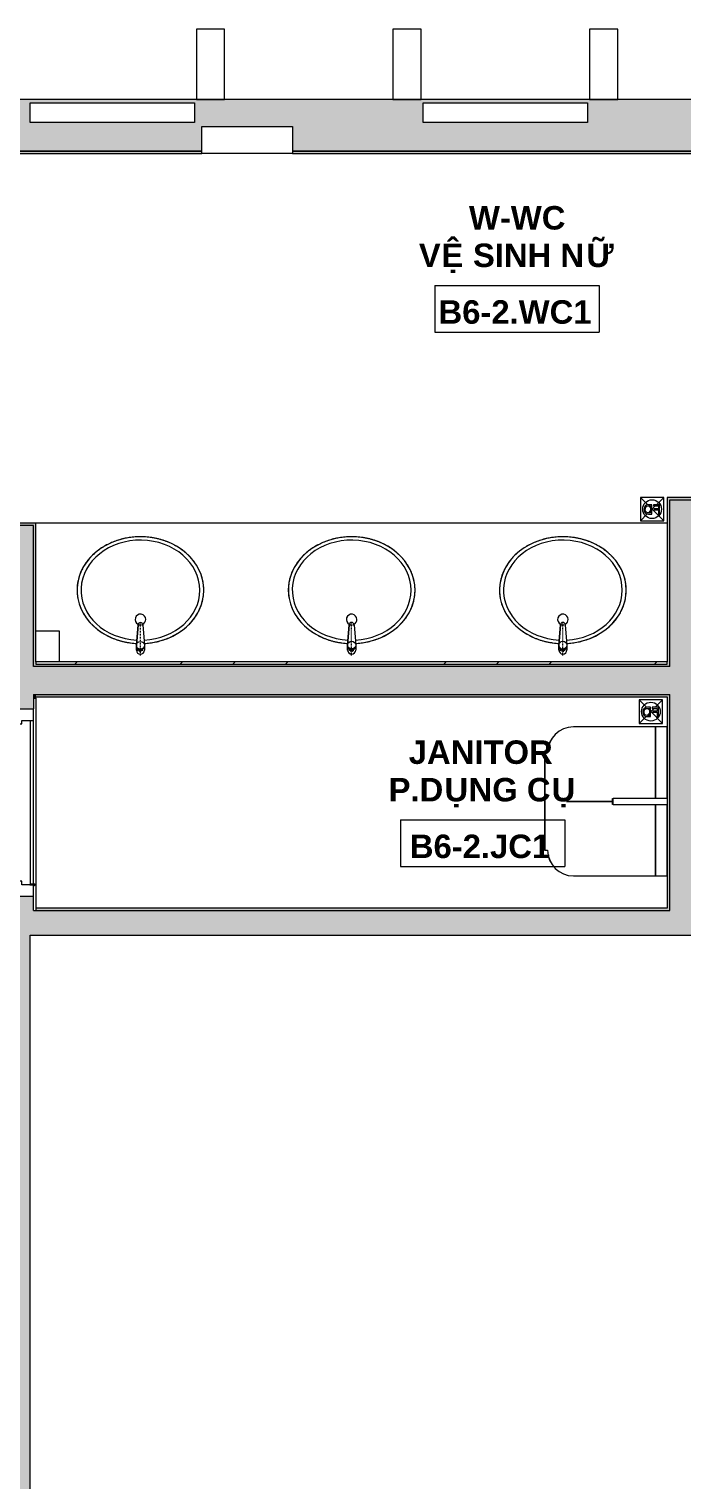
# Model space of a CAD drawing. Header units: millimetres. Extents: x -31340 to 17660, y 19597 to 75297.
# Drawn here: x -1335 to 1448, y 69117 to 75297 of the extents above; entities that cross this region are included whole.
import ezdxf

# ---------------------------------------------------------------- set-up
doc = ezdxf.new("R2010")
doc.units = ezdxf.units.MM
doc.linetypes.add('Dash', pattern=[6.35, 3.175, -3.175])
for name, color, linetype, lineweight in [('A-AREA-IDEN', 2, 'Continuous', 9), ('A-DOOR', 31, 'Continuous', 5), ('A-FLOR', 192, 'Continuous', 5), ('A-GLAZ', 151, 'Continuous', 5), ('A-GLAZ-CWMG', 51, 'Continuous', 5), ('A-WALL', 113, 'Continuous', 5), ('A-WALL-PATT', 111, 'Continuous', 5), ('P-SANR-FIXT', 6, 'Continuous', 5), ('P-SANR-FIXT-HDLN', 131, 'Dash', 5)]:
    doc.layers.add(name, color=color, linetype=linetype, lineweight=lineweight)
doc.styles.add('Arial_B', font='arialbd.ttf', dxfattribs={"height": 100})
doc.styles.add('Arial_B_1', font='arialbd.ttf', dxfattribs={"height": 100})

# ---------------------------------------------------------------- blocks, each defined once
blk = doc.blocks.new('LAVABOR COUNTER2 - COUNTER TOP-10127124-2nd Traffic Floor Plan - Pedestrian')
at = {"layer": 'P-SANR-FIXT', "color": 7}
blk.add_line((-1345, -600), (1345, -600), dxfattribs=at)
blk = doc.blocks.new('LAVABOR BASIN - LAVABOR BASIN-8215760-2nd Traffic Floor Plan - Pedestrian')
at = {"layer": 'P-SANR-FIXT', "color": 7}
for start, end in [(180, 64.33875), (115.66414, 180)]:
    blk.add_arc((0, -190), 22.5, start, end, dxfattribs=at)
for major_axis, ratio, start_param, end_param in [((-270, 0), 0.842593, 4.773653, 6.283185), ((270, 0), 0.842593, 3.141593, 7.792717), ((-253, 0), 0.841897, 4.775221, 6.283185), ((253, 0), 0.841897, 3.141593, 7.793141)]:
    blk.add_ellipse((0, -315), major_axis=major_axis, ratio=ratio, start_param=start_param, end_param=end_param, dxfattribs=at)
for points, knots in [([(-16.6, -87.9), (-20.5, -88.1), (-28.5, -88.7), (-40.4, -90), (-56.8, -92.4), (-72.9, -95.8), (-88.4, -100), (-103.9, -104.8), (-122.8, -112.1), (-144.2, -122.3), (-161.2, -132.3), (-174.1, -141), (-186.4, -150.1), (-200.9, -162.6), (-214.1, -176), (-223.6, -187.3), (-232.5, -199), (-242.5, -214.3), (-252.4, -233.3), (-260.2, -253.2), (-265.8, -273.4), (-269.2, -294), (-270, -308), (-270, -315)], [0.5195297, 0.5195297, 0.5195297, 0.5195297, 0.5333333, 0.5479167, 0.5625, 0.5916667, 0.60625, 0.6208333, 0.65, 0.6791667, 0.7083333, 0.7229167, 0.7375, 0.7666667, 0.7958333, 0.8104167, 0.825, 0.8541667, 0.8833333, 0.9125, 0.9416667, 0.9708333, 1, 1, 1, 1]), ([(270, -315), (270, -306.9), (269, -291), (265.3, -271.5), (260.9, -256.1), (256.9, -244.7), (252.2, -233.4), (246.8, -222.4), (240.7, -211.7), (233.9, -201.2), (226.5, -191), (218.5, -181.2), (210, -171.8), (200.7, -162.7), (191, -154), (180.7, -145.9), (170, -138.2), (158.8, -130.9), (147.1, -124.1), (135.1, -117.9), (122.7, -112.2), (109.9, -107.1), (96.7, -102.5), (83.5, -98.5), (70, -95.2), (56.2, -92.4), (42.2, -90.2), (29, -88.7), (20.5, -88.1), (16.6, -87.9)], [0, 0, 0, 0, 0.0333333, 0.0666667, 0.0833333, 0.1, 0.1166667, 0.1333333, 0.15, 0.1666667, 0.1833333, 0.2, 0.2166667, 0.2333333, 0.25, 0.2666667, 0.2833333, 0.3, 0.3166667, 0.3333333, 0.35, 0.3666667, 0.3833333, 0.4, 0.4166667, 0.4333333, 0.45, 0.4666667, 0.4804703, 0.4804703, 0.4804703, 0.4804703]), ([(-270, -315), (-270, -323.1), (-269, -339), (-265.3, -358.5), (-260.9, -373.9), (-256.9, -385.3), (-252.2, -396.6), (-246.8, -407.6), (-240.7, -418.3), (-233.9, -428.8), (-226.5, -439), (-218.5, -448.8), (-210, -458.2), (-200.7, -467.3), (-191, -476), (-180.7, -484.1), (-170, -491.8), (-158.8, -499.1), (-147.1, -505.9), (-135.1, -512.1), (-122.7, -517.8), (-109.9, -522.9), (-96.7, -527.5), (-83.5, -531.5), (-70, -534.8), (-56.2, -537.6), (-42.2, -539.8), (-28.2, -541.4), (-14.2, -542.3), (0, -542.6), (14.2, -542.3), (27.7, -541.4), (40.4, -540), (56.8, -537.6), (72.9, -534.2), (88.4, -530), (103.9, -525.2), (122.8, -517.9), (144.2, -507.7), (161.2, -497.7), (174.1, -489), (186.4, -479.9), (200.9, -467.4), (214.1, -454), (223.6, -442.7), (232.5, -431), (242.5, -415.7), (252.4, -396.7), (260.2, -376.8), (265.8, -356.6), (269.2, -336), (270, -322), (270, -315)], [0, 0, 0, 0, 0.033333, 0.066667, 0.083333, 0.1, 0.116667, 0.133333, 0.15, 0.166667, 0.183333, 0.2, 0.216667, 0.233333, 0.25, 0.266667, 0.283333, 0.3, 0.316667, 0.333333, 0.35, 0.366667, 0.383333, 0.4, 0.416667, 0.433333, 0.45, 0.466667, 0.483333, 0.5, 0.516667, 0.533333, 0.547917, 0.5625, 0.591667, 0.60625, 0.620833, 0.65, 0.679167, 0.708333, 0.722917, 0.7375, 0.766667, 0.795833, 0.810417, 0.825, 0.854167, 0.883333, 0.9125, 0.941667, 0.970833, 1, 1, 1, 1])]:
    blk.add_open_spline(points, degree=3, knots=knots, dxfattribs=at)
blk = doc.blocks.new('LAVABOR BASIN - LAVABOR BASIN-V16-2nd Traffic Floor Plan - Pedestrian')
at = {"layer": 'P-SANR-FIXT', "color": 7}
for start, end in [(115.978, 180), (180, 63.7007)]:
    blk.add_arc((0, -190), 22.5, start, end, dxfattribs=at)
for major_axis, ratio, start_param, end_param in [((-270, 0), 0.842593, 4.77385, 6.283185), ((270, 0), 0.842593, 3.141593, 7.79252), ((-253, 0), 0.841897, 4.775221, 6.283185), ((253, 0), 0.841897, 3.141593, 7.792931)]:
    blk.add_ellipse((0, -315), major_axis=major_axis, ratio=ratio, start_param=start_param, end_param=end_param, dxfattribs=at)
for points, knots in [([(-16.6, -87.9), (-20.5, -88.1), (-28.5, -88.7), (-40.4, -90), (-56.8, -92.4), (-72.9, -95.8), (-88.4, -100), (-103.9, -104.8), (-122.8, -112.1), (-144.2, -122.3), (-161.2, -132.3), (-174.1, -141), (-186.4, -150.1), (-200.9, -162.6), (-214.1, -176), (-223.6, -187.3), (-232.5, -199), (-242.5, -214.3), (-252.4, -233.3), (-260.2, -253.2), (-265.8, -273.4), (-269.2, -294), (-270, -308), (-270, -315)], [0.5195925, 0.5195925, 0.5195925, 0.5195925, 0.5333333, 0.5479167, 0.5625, 0.5916667, 0.60625, 0.6208333, 0.65, 0.6791667, 0.7083333, 0.7229167, 0.7375, 0.7666667, 0.7958333, 0.8104167, 0.825, 0.8541667, 0.8833333, 0.9125, 0.9416667, 0.9708333, 1, 1, 1, 1]), ([(270, -315), (270, -306.9), (269, -291), (265.3, -271.5), (260.9, -256.1), (256.9, -244.7), (252.2, -233.4), (246.8, -222.4), (240.7, -211.7), (233.9, -201.2), (226.5, -191), (218.5, -181.2), (210, -171.8), (200.7, -162.7), (191, -154), (180.7, -145.9), (170, -138.2), (158.8, -130.9), (147.1, -124.1), (135.1, -117.9), (122.7, -112.2), (109.9, -107.1), (96.7, -102.5), (83.5, -98.5), (70, -95.2), (56.2, -92.4), (42.2, -90.2), (29.1, -88.7), (20.5, -88.1), (16.6, -87.9)], [0, 0, 0, 0, 0.0333333, 0.0666667, 0.0833333, 0.1, 0.1166667, 0.1333333, 0.15, 0.1666667, 0.1833333, 0.2, 0.2166667, 0.2333333, 0.25, 0.2666667, 0.2833333, 0.3, 0.3166667, 0.3333333, 0.35, 0.3666667, 0.3833333, 0.4, 0.4166667, 0.4333333, 0.45, 0.4666667, 0.4804075, 0.4804075, 0.4804075, 0.4804075]), ([(-270, -315), (-270, -323.1), (-269, -339), (-265.3, -358.5), (-260.9, -373.9), (-256.9, -385.3), (-252.2, -396.6), (-246.8, -407.6), (-240.7, -418.3), (-233.9, -428.8), (-226.5, -439), (-218.5, -448.8), (-210, -458.2), (-200.7, -467.3), (-191, -476), (-180.7, -484.1), (-170, -491.8), (-158.8, -499.1), (-147.1, -505.9), (-135.1, -512.1), (-122.7, -517.8), (-109.9, -522.9), (-96.7, -527.5), (-83.5, -531.5), (-70, -534.8), (-56.2, -537.6), (-42.2, -539.8), (-28.2, -541.4), (-14.2, -542.3), (0, -542.6), (14.2, -542.3), (27.7, -541.4), (40.4, -540), (56.8, -537.6), (72.9, -534.2), (88.4, -530), (103.9, -525.2), (122.8, -517.9), (144.2, -507.7), (161.2, -497.7), (174.1, -489), (186.4, -479.9), (200.9, -467.4), (214.1, -454), (223.6, -442.7), (232.5, -431), (242.5, -415.7), (252.4, -396.7), (260.2, -376.8), (265.8, -356.6), (269.2, -336), (270, -322), (270, -315)], [0, 0, 0, 0, 0.033333, 0.066667, 0.083333, 0.1, 0.116667, 0.133333, 0.15, 0.166667, 0.183333, 0.2, 0.216667, 0.233333, 0.25, 0.266667, 0.283333, 0.3, 0.316667, 0.333333, 0.35, 0.366667, 0.383333, 0.4, 0.416667, 0.433333, 0.45, 0.466667, 0.483333, 0.5, 0.516667, 0.533333, 0.547917, 0.5625, 0.591667, 0.60625, 0.620833, 0.65, 0.679167, 0.708333, 0.722917, 0.7375, 0.766667, 0.795833, 0.810417, 0.825, 0.854167, 0.883333, 0.9125, 0.941667, 0.970833, 1, 1, 1, 1])]:
    blk.add_open_spline(points, degree=3, knots=knots, dxfattribs=at)
blk = doc.blocks.new('Floor Drain-2D _SWA_ - FD-100-11894176-2nd Traffic Floor Plan - Pedestrian')
at = {"layer": 'P-SANR-FIXT', "color": 7}
for p, q in [((1.4, -1.4), (-50, 50)), ((50, 50), (-50, 50)), ((-50, 50), (-50, -50)), ((-31.8, 20.8), (-31.8, -18.6)), ((-26.9, 20.8), (-31.8, 20.8)), ((-26.9, 2.9), (-26.9, 20.8)), ((-8.5, 2.9), (-26.9, 2.9)), ((-13.7, -13.7), (1.4, 1.4)), ((-8.5, -2), (-8.5, 2.9)), ((1.4, 20.8), (1.4, -18.6)), ((15.6, 20.8), (1.4, 20.8)), ((6.3, 15.8), (15, 15.8)), ((6.3, -13.7), (6.3, 15.8)), ((6.3, 6.3), (15.7, 15.7)), ((15, 15.8), (21.4, 15.1)), ((22, 20.1), (15.6, 20.8)), ((20.3, 20.3), (50, 50)), ((21.4, 15.1), (25, 13.1)), ((26.7, 18.1), (22, 20.1)), ((25, 13.1), (28, 8.2)), ((30.3, 14.5), (26.7, 18.1)), ((29.1, 0.8), (27, -8.6)), ((28, 8.2), (29.1, 0.8)), ((33, 8.8), (30.3, 14.5)), ((32.5, -8.5), (34, 0.8)), ((34, 0.8), (33, 8.8)), ((50, -50), (50, 50)), ((-50, -50), (-18.6, -18.6)), ((-50, -50), (50, -50)), ((-31.8, -18.6), (-5.4, -18.6)), ((-26.9, -13.7), (-26.9, -2)), ((-26.9, -2), (-8.5, -2)), ((-5.4, -13.7), (-26.9, -13.7)), ((-5.4, -18.6), (-5.4, -13.7)), ((1.4, -18.6), (15, -18.6)), ((13.7, -13.7), (6.3, -6.3)), ((14.9, -13.7), (6.3, -13.7)), ((21.9, -12.9), (14.9, -13.7)), ((15, -18.6), (22, -18.1)), ((50, -50), (18.4, -18.4)), ((27, -8.6), (21.9, -12.9)), ((22, -18.1), (27.8, -15.2)), ((27.8, -15.2), (32.5, -8.5))]:
    blk.add_line(p, q, dxfattribs=at)
blk.add_circle((0, 0), 40, dxfattribs=at)
blk = doc.blocks.new('DUNG CU P_JANITOR - LT764-9927351-2nd Traffic Floor Plan - Pedestrian')
at = {"layer": 'P-SANR-FIXT', "color": 7}
for p, q in [((208, 472.7), (-207.7, 472.7)), ((-207.7, 472.7), (-207.7, 460.1)), ((208, 472.6), (-207.7, 472.6)), ((-207.7, 472.6), (-207.7, 460)), ((208, 460.1), (208, 472.7)), ((208, 460), (208, 472.6)), ((0.2, 355), (0.2, 380)), ((0.2, 380), (0.2, 222.8)), ((0.2, 183.9), (0.2, 380)), ((0.2, 183.9), (0.2, 380)), ((0.2, 380), (0.2, 370)), ((0.2, 370), (0.2, 380)), ((0.2, 355), (0.2, 380)), ((0.2, 380), (0.2, 222.8)), ((0.2, 183.9), (0.2, 380)), ((0.2, 183.9), (0.2, 380)), ((0.2, 380), (0.2, 370)), ((0.2, 370), (0.2, 380)), ((-317.3, 350.1), (-317.3, -49.9)), ((-317.3, 350), (-317.3, -50)), ((0.2, 355), (0.2, 370)), ((0.2, 350), (0.2, 370)), ((0.2, 355), (0.2, 370)), ((0.2, 350), (0.2, 370)), ((0.2, 183.9), (0.2, 355)), ((0.2, 355), (0.2, 183.9)), ((0.2, 335), (0.2, 355)), ((0.2, 183.9), (0.2, 355)), ((0.2, 355), (0.2, 183.9)), ((0.2, 335), (0.2, 355)), ((0.2, 335), (0.2, 350)), ((0.2, 335), (0.2, 350)), ((0.2, 335), (0.2, 183.9)), ((0.2, 183.9), (0.2, 335)), ((0.2, 335), (0.2, 183.9)), ((0.2, 183.9), (0.2, 335)), ((317.7, -49.9), (317.7, 350.1)), ((317.7, -50), (317.7, 350)), ((0.2, 213.8), (0.2, 227.9)), ((0.2, 213.8), (0.2, 227.9)), ((0.2, 183.9), (0.2, 213.8)), ((0.2, 213.8), (0.2, 183.9)), ((0.2, 213.8), (0.2, 213.8)), ((0.2, 184.1), (0.2, 213.8)), ((0.2, 183.9), (0.2, 213.8)), ((0.2, 213.8), (0.2, 183.9)), ((0.2, 213.8), (0.2, 213.8)), ((0.2, 184.1), (0.2, 213.8)), ((-317.3, 0), (-292.3, 0)), ((-12.3, 0), (-317.3, 0)), ((-317.3, 0), (-12.3, 0)), ((-150.1, 0), (-317.3, 0)), ((-317.3, 0), (-297.3, 0)), ((-317.3, 0), (-12.3, 0)), ((-297.3, 0), (-317.3, 0)), ((-297.3, 0), (-282.3, 0)), ((-297.3, 0), (-277.3, 0)), ((-292.3, 0), (-12.3, 0)), ((-12.3, 0), (-292.3, 0)), ((-282.3, 0), (-262.3, 0)), ((-277.3, 0), (-262.3, 0)), ((-12.3, 0), (-262.3, 0)), ((-262.3, 0), (-12.3, 0)), ((-32.8, 0), (-18.6, 0)), ((-32.7, 0), (-12.8, 0)), ((-18.7, 0), (-12.3, 0)), ((-18.6, 0), (-18.6, 0)), ((-12.3, 0), (-18.6, 0)), ((-18.6, 0), (-12.9, 0)), ((12.7, 0), (292.7, 0)), ((292.7, 0), (12.7, 0)), ((317.7, 0), (12.7, 0)), ((12.7, 0), (317.7, 0)), ((12.7, 0), (19, 0)), ((19, 0), (12.7, 0)), ((12.7, 0), (317.7, 0)), ((272.7, 0), (12.7, 0)), ((12.7, 0), (272.7, 0)), ((12.9, 0), (19, 0)), ((13.2, 0), (33.1, 0)), ((19, 0), (19, 0)), ((19, 0), (33.1, 0)), ((272.7, 0), (292.7, 0)), ((272.7, 0), (287.7, 0)), ((287.7, 0), (307.7, 0)), ((292.7, 0), (317.7, 0)), ((292.7, 0), (307.7, 0)), ((317.7, 0), (307.7, 0)), ((307.7, 0), (317.7, 0)), ((-317.3, -49.9), (-12.3, -49.9)), ((12.7, -49.9), (317.7, -49.9))]:
    blk.add_line(p, q, dxfattribs=at)
for centre, start, end in [((-207.3, 350.1), 90.19012, 180), ((-207.3, 350), 90.19012, 180), ((207.7, 350.1), 360, 89.80989), ((207.7, 350), 360, 89.80989)]:
    blk.add_arc(centre, 110, start, end, dxfattribs=at)
blk = doc.blocks.new('Mirror1 - Type 1-10972250-2nd Traffic Floor Plan - Pedestrian')
at = {"layer": 'P-SANR-FIXT'}
h = blk.add_hatch(dxfattribs=at)
h.set_pattern_fill('FP_16', color=256, style=0, pattern_type=2)
h.set_pattern_definition([(225, (164.58, 72587), (-84.19025, -308.69666), [396.875, -79.375, 1.676, -77.699])])
h.paths.add_polyline_path([(-1111.4, -5), (-1220.5, -5), (-1220.5, -15), (1470.5, -15), (1470.5, -5), (-533.2, -5)])
at = {"layer": 'P-SANR-FIXT', "color": 7}
for p, q in [((1470.5, -5), (-1220.5, -5)), ((-1220.5, -5), (-1220.5, -15)), ((-1220.5, -15), (1470.5, -15)), ((1470.5, -15), (1470.5, -5))]:
    blk.add_line(p, q, dxfattribs=at)
blk = doc.blocks.new('hop xit xa phong - LT764-9765372-2nd Traffic Floor Plan - Pedestrian')
at = {"layer": 'P-SANR-FIXT', "color": 7}
for p, q in [((-50, 130), (-50, 0)), ((-50, 130), (-50, 0)), ((-50, 0), (50, 0)), ((-50, 0), (50, 0))]:
    blk.add_line(p, q, dxfattribs=at)
blk = doc.blocks.new('voi nuoc 1 - BASIN TAP 1-9921684-2nd Traffic Floor Plan - Pedestrian')
at = {"layer": 'P-SANR-FIXT', "color": 7}
for p, q in [((-17.2, 44.2), (-10, 131.2)), ((-10, 131.2), (-17.2, 44.2)), ((10, 131.2), (17.3, 44.2)), ((10, 131.2), (17.3, 44.2)), ((-17.2, 23.4), (-17.2, 44.2)), ((-17.2, 44.2), (-17.2, 23.4)), ((17.3, 44.2), (17.3, 23.4)), ((17.3, 44.2), (17.3, 23.4))]:
    blk.add_line(p, q, dxfattribs=at)
for centre, radius, start, end in [((0, 131.2), 10, 0, 180), ((0, 131.2), 10, 0, 180), ((0, 23.4), 17.2, 180, 0), ((0, 23.4), 17.2, 180, 0)]:
    blk.add_arc(centre, radius, start, end, dxfattribs=at)
blk.add_ellipse((0, 44.2), major_axis=(-17.2, 0), ratio=0.965926, dxfattribs=at)
blk.add_ellipse((0, 40.4), major_axis=(-17.2, 0), ratio=0.965926, start_param=0, end_param=3.141593, dxfattribs=at)
at = {"layer": 'P-SANR-FIXT-HDLN', "color": 7}
for p, q in [((-12.5, 131.3), (12.5, 131.3)), ((0, 0), (0, 143.8)), ((-12.5, 23.4), (12.5, 23.4))]:
    blk.add_line(p, q, dxfattribs=at)
blk.add_circle((0, 23.4), 6.5, dxfattribs=at)
blk = doc.blocks.new('HOP GIAY - HOP GIAY-11892526-2nd Traffic Floor Plan - Pedestrian')
at = {"layer": 'P-SANR-FIXT', "color": 7}
for p, q in [((-193.5, 110), (193.5, 110)), ((-193.5, -5), (-193.5, 110)), ((193.5, 110), (193.5, -5)), ((193.5, -5), (-193.5, -5))]:
    blk.add_line(p, q, dxfattribs=at)
blk = doc.blocks.new('voi nuoc 001 - LT764-9945429-2nd Traffic Floor Plan - Pedestrian')
at = {"layer": 'P-SANR-FIXT', "color": 7}
for p, q in [((-12.5, 12.7), (-12.5, -217.9)), ((12.5, -217.9), (12.5, 12.7)), ((-12.5, -221.4), (-12.5, -217.9)), ((12.5, -217.9), (-12.5, -217.9)), ((12.5, -221.4), (-12.5, -221.4)), ((12.5, -217.9), (12.5, -221.4))]:
    blk.add_line(p, q, dxfattribs=at)
blk = doc.blocks.new('DP3-D302 - DP3-D302-9167299-2nd Traffic Floor Plan - Pedestrian')
at = {"layer": 'A-DOOR'}
for p, q in [((347, 63.1), (347, 44.1)), ((-350, 60), (-400, 60)), ((-350, 10), (-350, 60)), ((-335, 10), (-350, 10)), ((-335, -60), (-335, 10)), ((350, 10), (335, 10)), ((335, 10), (335, -60)), ((347, 44.1), (350, 44.1)), ((350, 44.1), (350, 58.5)), ((350, 44.1), (350, 10)), ((400, 60), (350.7, 60)), ((-400, -60), (-335, -60)), ((335, -60), (400, -60))]:
    blk.add_line(p, q, dxfattribs=at)
for centre, radius, start, end in [((350, 63.1), 3, 290.67889, 180), ((350, 63.1), 3, 48.00647, 121.33621), ((350, 63.1), 3, 48.00647, 121.33621), ((350, 63.1), 3, 48.00647, 121.33621), ((350, 63.1), 3, 48.00647, 121.33621), ((350, 63.1), 3, 48.00647, 121.33621), ((350, 63.1), 3, 48.00647, 121.33621), ((350, 63.1), 3, 48.00647, 121.33621), ((352.2, 58.4), 2.19, 120.92467, 176.93383)]:
    blk.add_arc(centre, radius, start, end, dxfattribs=at)
blk = doc.blocks.new('VGU_CLUSTER_W1B - W2B - W3B - VGU_CLUSTER_W3B-8562587-2nd Traffic Floor Plan - Pedestrian')
at = {"layer": 'A-GLAZ'}
for p, q in [((-350, 95), (350, 95)), ((-350, 12), (-350, 95)), ((350, 95), (350, 12)), ((350, 12), (-350, 12))]:
    blk.add_line(p, q, dxfattribs=at)
blk = doc.blocks.new('Room Tag - Room Tag-8377849-2nd Traffic Floor Plan - Pedestrian')
at = {"layer": 'A-AREA-IDEN'}
for p, q in [((-7, -0.80625), (-7, -4.80625)), ((-7, -0.80625), (7, -0.80625)), ((7, -0.80625), (7, -4.80625)), ((-7, -4.80625), (7, -4.80625))]:
    blk.add_line(p, q, dxfattribs=at)

msp = doc.modelspace()

# ---------------------------------------------------------------- hatches: boundary and pattern name
at = {"layer": 'A-WALL-PATT'}
h = msp.add_hatch(color=256, dxfattribs=at)
h.paths.add_polyline_path([(-630.2, 74777), (-598.4, 74777), (-598.4, 74882), (-211.4, 74882), (-211.4, 74777), (6145.1, 74777), (6145.1, 74997), (-2974.9, 74997), (-2974.9, 74777), (-643.2, 74777)])
h.paths.add_polyline_path([(-1036.5, 74899), (-1330.2, 74899), (-1330.2, 74982), (-630.2, 74982), (-630.2, 74899), (-658.2, 74899)])
h.paths.add_polyline_path([(344.8, 74899), (344.8, 74982), (1044.8, 74982), (1044.8, 74899), (357.8, 74899)])
h = msp.add_hatch(color=256, dxfattribs=at)
h.paths.add_polyline_path([(-2964.9, 74767), (-598.4, 74767), (-598.4, 74777), (-2964.9, 74777)])
h.paths.add_polyline_path([(4325.1, 74767), (4325.1, 74777), (-211.4, 74777), (-211.4, 74767), (4315.1, 74767)])
for points in [[(1395.1, 73292), (1515.1, 73292), (1515.1, 73302), (1385.1, 73302), (1385.1, 73292)], [(1385.1, 72582), (1395.1, 72582), (1395.1, 73292), (1385.1, 73292), (1385.1, 72592)], [(1515.1, 71832), (1515.1, 73292), (1395.1, 73292), (1395.1, 71832)], [(-1305.9, 72592), (-1305.9, 72602), (-1304.9, 72602), (-1304.9, 73192), (-1314.9, 73192), (-1314.9, 72592)], [(-458.4, 72582), (1385.1, 72582), (1385.1, 72592), (-1314.9, 72592), (-1314.9, 72582), (-1036.5, 72582)], [(1395.1, 72462), (1395.1, 72582), (-1314.9, 72582), (-1314.9, 72462), (1275.9, 72462)], [(-1304.9, 72447), (-1304.9, 72462), (-1314.9, 72462), (-1314.9, 72447)], [(119.7, 72452), (1395.1, 72452), (1395.1, 72462), (-1304.9, 72462), (-1304.9, 72452), (-1036.5, 72452)], [(1395.1, 71552), (1395.1, 72452), (1385.1, 72452), (1385.1, 71552)], [(1515.1, 71727), (4340.1, 71727), (4340.1, 71832), (1395.1, 71832), (1395.1, 71727), (1500.1, 71727)], [(1500.1, 71527), (1500.1, 71727), (1395.1, 71727), (1395.1, 71527)], [(-1314.9, 71437), (1395.1, 71437), (1395.1, 71542), (-1434.9, 71542), (-1434.9, 71437), (-1329.9, 71437)], [(1275.9, 71542), (1395.1, 71542), (1395.1, 71552), (-1304.9, 71552), (-1304.9, 71542), (119.7, 71542)], [(1500.1, 71437), (4340.1, 71437), (4340.1, 71527), (1395.1, 71527), (1395.1, 71437)], [(-1329.9, 69069.5), (-1329.9, 71437), (-1434.9, 71437), (-1434.9, 69069.5), (-1419.9, 69069.5)]]:
    msp.add_hatch(color=256, dxfattribs=at).paths.add_polyline_path(points)
h = msp.add_hatch(color=256, dxfattribs=at)
h.paths.add_polyline_path([(-1314.9, 73182), (-1314.9, 73192), (-1914.9, 73192), (-1914.9, 73182)])
h.paths.add_polyline_path([(-2964.9, 73182), (-2914.9, 73182), (-2914.9, 73192), (-2964.9, 73192)])
h = msp.add_hatch(color=256, dxfattribs=at)
h.paths.add_polyline_path([(-1434.9, 71542), (-1314.9, 71542), (-1314.9, 71602), (-1434.9, 71602)])
h.paths.add_polyline_path([(-1434.9, 72402), (-1314.9, 72402), (-1314.9, 73182), (-1434.9, 73182), (-1434.9, 72462)])

# ---------------------------------------------------------------- linework, layer by layer
at = {"layer": 'A-FLOR'}
msp.add_line((-1329.9, 72352), (-1329.9, 71655), dxfattribs=at)
at = {"layer": 'A-GLAZ-CWMG'}
for p, q in [((-501.5, 75297), (-621.5, 75297)), ((-621.5, 75297), (-621.5, 74997)), ((-501.5, 74997), (-501.5, 75297)), ((336, 75297), (216, 75297)), ((216, 75297), (216, 74997)), ((336, 74997), (336, 75297)), ((1173.5, 75297), (1053.5, 75297)), ((1053.5, 75297), (1053.5, 74997)), ((1173.5, 74997), (1173.5, 75297)), ((-621.5, 74997), (-501.5, 74997)), ((216, 74997), (336, 74997)), ((1053.5, 74997), (1173.5, 74997))]:
    msp.add_line(p, q, dxfattribs=at)
at = {"layer": 'A-WALL', "lineweight": 15}
for p, q in [((7044.8, 74997), (-3864.9, 74997)), ((-2974.9, 74777), (-598.4, 74777)), ((-598.4, 74777), (-2974.9, 74777)), ((-2964.9, 74767), (-598.4, 74767)), ((-211.4, 74777), (4325.1, 74777)), ((4325.1, 74777), (-211.4, 74777)), ((-211.4, 74767), (4315.1, 74767)), ((1525.1, 73302), (1385.1, 73302)), ((1385.1, 73302), (1385.1, 72602)), ((1395.1, 73292), (1515.1, 73292)), ((1395.1, 72582), (1395.1, 73292)), ((-1304.9, 73192), (-1914.9, 73192)), ((-1314.9, 73182), (-1914.9, 73182)), ((-1314.9, 72582), (-1314.9, 73182)), ((-1304.9, 72602), (-1304.9, 73192)), ((1395.1, 72582), (-1314.9, 72582)), ((-1314.9, 72462), (1395.1, 72462)), ((-1314.9, 72462), (-1314.9, 72402)), ((-1314.9, 72447), (-1304.9, 72447)), ((-1304.9, 72452), (1385.1, 72452)), ((-1304.9, 72447), (-1304.9, 72452)), ((1385.1, 72452), (1385.1, 71552)), ((1395.1, 71542), (1395.1, 72462)), ((-1434.9, 72402), (-1314.9, 72402)), ((-1314.9, 71602), (-1434.9, 71602)), ((-1314.9, 71542), (-1314.9, 71602)), ((-1314.9, 71542), (1395.1, 71542)), ((1385.1, 71552), (-1304.9, 71552)), ((-1304.9, 71552), (-1304.9, 71542)), ((-1329.9, 71437), (4340.1, 71437)), ((-1329.9, 68917), (-1329.9, 71437))]:
    msp.add_line(p, q, dxfattribs=at)
at = {"layer": 'A-WALL'}
for p, q in [((-1304.9, 72447), (-1304.9, 71552)), ((-1314.9, 71655), (-1314.9, 72352))]:
    msp.add_line(p, q, dxfattribs=at)

# ---------------------------------------------------------------- block references
at = {"layer": 'A-AREA-IDEN', "xscale": 49.99999999999998, "yscale": 49.99999999999998, "zscale": 49.99999999999998}
for p in [(744.7, 74245.5), (597.7, 71969.6)]:
    msp.add_blockref('Room Tag - Room Tag-8377849-2nd Traffic Floor Plan - Pedestrian', p, dxfattribs=at)
at = {"layer": 'A-DOOR', "rotation": 270.0000000000001}
msp.add_blockref('DP3-D302 - DP3-D302-9167299-2nd Traffic Floor Plan - Pedestrian', (-1374.9, 72002), dxfattribs=at)
at = {"layer": 'A-GLAZ'}
for p in [(-980.2, 74887), (694.8, 74887)]:
    msp.add_blockref('VGU_CLUSTER_W1B - W2B - W3B - VGU_CLUSTER_W3B-8562587-2nd Traffic Floor Plan - Pedestrian', p, dxfattribs=at)
at = {"layer": 'P-SANR-FIXT', "color": 7}
for name, p in [('HOP GIAY - HOP GIAY-11892526-2nd Traffic Floor Plan - Pedestrian', (-404.9, 74772)), ('voi nuoc 1 - BASIN TAP 1-9921684-2nd Traffic Floor Plan - Pedestrian', (-859.9, 72628)), ('voi nuoc 1 - BASIN TAP 1-9921684-2nd Traffic Floor Plan - Pedestrian', (40.1, 72628.6)), ('voi nuoc 1 - BASIN TAP 1-9921684-2nd Traffic Floor Plan - Pedestrian', (940.1, 72628.6))]:
    msp.add_blockref(name, p, dxfattribs=at)
for name, p, rotation in [('Floor Drain-2D _SWA_ - FD-100-11894176-2nd Traffic Floor Plan - Pedestrian', (1320.1, 73252), 180), ('LAVABOR COUNTER2 - COUNTER TOP-10127124-2nd Traffic Floor Plan - Pedestrian', (40.1, 72592), 180), ('LAVABOR BASIN - LAVABOR BASIN-8215760-2nd Traffic Floor Plan - Pedestrian', (-859.9, 72592), 180), ('LAVABOR BASIN - LAVABOR BASIN-V16-2nd Traffic Floor Plan - Pedestrian', (40.1, 72592), 180), ('LAVABOR BASIN - LAVABOR BASIN-V16-2nd Traffic Floor Plan - Pedestrian', (940.1, 72592), 180), ('hop xit xa phong - LT764-9765372-2nd Traffic Floor Plan - Pedestrian', (-1254.9, 72732), 180), ('Mirror1 - Type 1-10972250-2nd Traffic Floor Plan - Pedestrian', (164.6, 72587), 180), ('Floor Drain-2D _SWA_ - FD-100-11894176-2nd Traffic Floor Plan - Pedestrian', (1315.1, 72389.5), 180), ('DUNG CU P_JANITOR - LT764-9927351-2nd Traffic Floor Plan - Pedestrian', (1335.1, 72007), 89.99999999999973), ('voi nuoc 001 - LT764-9945429-2nd Traffic Floor Plan - Pedestrian', (1372.6, 72007.2), 269.9999999999992)]:
    msp.add_blockref(name, p, dxfattribs=dict(at, rotation=rotation))

# ---------------------------------------------------------------- texts
at = {"layer": 'A-AREA-IDEN', "char_height": 100, "attachment_point": 1}
for s, insert, width, style in [('W-WC', (539.9, 74542.9), 493.038, 'Arial_B'), ('\\fArial|b1|i0|c254|p34|;Ệ', (422.3, 74383.2), 116.245, 'Arial_B_1'), ('\\fArial|b1|i0|c254|p34|;Ữ', (1040.7, 74383.2), 144.304, 'Arial_B_1'), ('\\fArial|b1|i0|c0|p34|;V', (326.4, 74383.2), 116.245, 'Arial_B'), (' SINH N', (518.2, 74383.2), 633.333, 'Arial_B'), ('B6-2.WC1', (410.3, 74141.8), 797.679, 'Arial_B'), ('JANITOR', (283.6, 72267), 757.595, 'Arial_B'), ('P.D', (197.6, 72107.3), 288.607, 'Arial_B'), ('\\fArial|b1|i0|c254|p34|;Ụ', (435.7, 72107.3), 124.262, 'Arial_B_1'), ('NG C', (538.3, 72107.3), 428.903, 'Arial_B'), ('\\fArial|b1|i0|c254|p34|;Ụ', (892.1, 72107.3), 124.262, 'Arial_B_1'), ('B6-2.JC1', (288.1, 71865.8), 737.552, 'Arial_B')]:
    msp.add_mtext(s, dxfattribs=dict(at, insert=insert, width=width, style=style))

doc.saveas('drawing.dxf')
